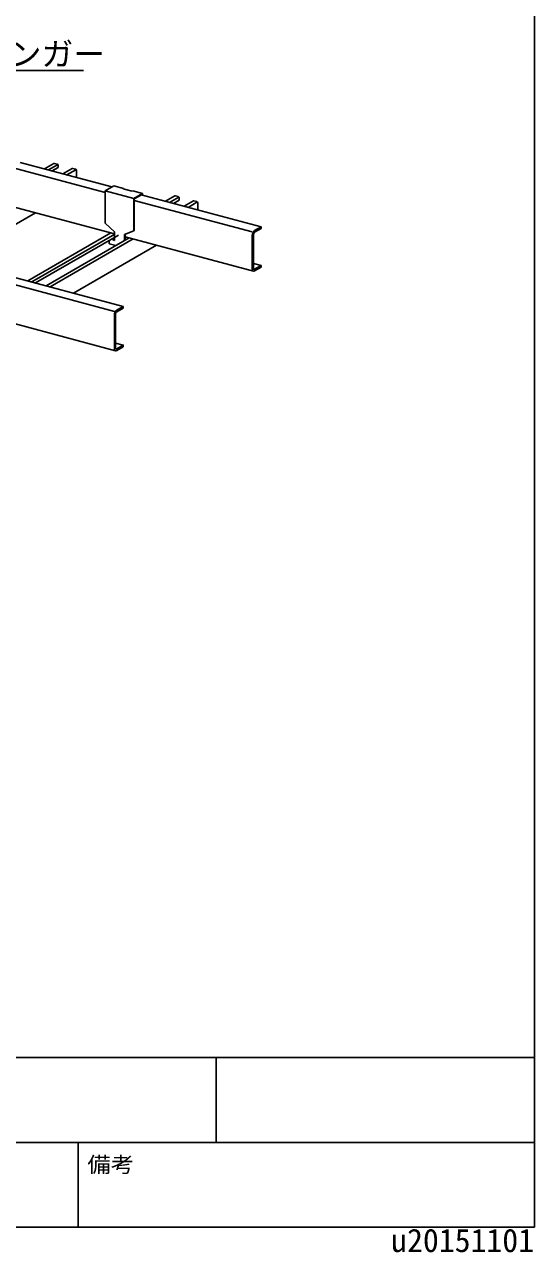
# Model space of a CAD drawing. Units: millimetres, scale not verified. Extents: x -1375 to 1375, y -973 to 950.
# Drawn here: x 894 to 1375, y -973 to 184 of the extents above; entities that cross this region are included whole.
import ezdxf
from ezdxf.enums import TextEntityAlignment as Align

# ---------------------------------------------------------------- set-up
doc = ezdxf.new("R2010")
doc.units = ezdxf.units.MM
doc.header["$LTSCALE"] = 10
for name, color, linetype in [('1-1_中線', 7, 'Continuous'), ('1-4_細線', 4, 'Continuous'), ('1-6_文字', 4, 'Continuous'), ('1-A_中線', 3, 'Continuous'), ('F-3_太線２', 7, 'Continuous'), ('F-5_固定文字', 7, 'Continuous')]:
    doc.layers.add(name, color=color, linetype=linetype)
doc.styles.add('ＭＳ ゴシック', font='')
doc.styles.get('ＭＳ ゴシック').set_extended_font_data('MS Gothic')

msp = doc.modelspace()

# ---------------------------------------------------------------- linework, layer by layer
at = {"layer": '1-1_中線'}
for p, q in [((976.43, 31.15), (889.91, 54.33)), ((912.88, 48.17), (921.7, 53.26)), ((920.2, 46.22), (925.69, 49.39)), ((921.78, 47.13), (921.78, 45.79)), ((922.21, 53.32), (924.82, 52.62)), ((925.69, 51.39), (925.69, 49.39)), ((930.27, 43.52), (939.08, 48.6)), ((942.21, 47.96), (939.6, 48.66)), ((943.07, 40.08), (943.07, 46.73)), ((1117, -6.52), (1004.09, 23.73)), ((978.88, -13.17), (845.15, 22.66)), ((1027.07, 17.58), (1035.88, 22.67)), ((1034.38, 15.62), (1039.87, 18.79)), ((1035.96, 16.53), (1035.96, 15.2)), ((1036.39, 22.72), (1039, 22.02)), ((1039.87, 20.79), (1039.87, 18.79)), ((1044.45, 12.92), (1053.26, 18.01)), ((1056.39, 17.37), (1053.78, 18.06)), ((1057.26, 9.49), (1057.26, 16.13)), ((904.27, 6.82), (826.02, -38.36)), ((1110.91, -10.04), (1117, -6.52)), ((897.16, -57.42), (975.41, -12.24)), ((904.47, -59.38), (982.72, -14.2)), ((914.55, -62.08), (992.8, -16.9)), ((1109.79, -48.25), (988.86, -15.85)), ((1108.69, -46.12), (1108.69, -14.52)), ((1109.8, -13.88), (1109.8, -45.48)), ((1018.45, -23.78), (940.2, -68.95)), ((1117, -42.92), (1109.8, -40.99)), ((1110.91, -48.04), (1117, -44.52)), ((987.1, -81.52), (874.19, -51.27)), ((979.88, -123.25), (744.78, -60.25)), ((978.79, -121.12), (978.79, -89.52)), ((979.89, -88.88), (979.89, -120.48)), ((981, -85.04), (987.1, -81.52)), ((987.1, -117.92), (979.89, -115.99)), ((981, -123.04), (987.1, -119.52))]:
    msp.add_line(p, q, dxfattribs=at)
at = {"layer": '1-1_中線', "color": 4}
for p, q in [((916.65, 47.17), (925.17, 52.09)), ((934.03, 42.51), (942.44, 47.36)), ((1030.83, 16.57), (1039.35, 21.49)), ((1048.21, 11.91), (1056.62, 16.77))]:
    msp.add_line(p, q, dxfattribs=at)
at = {"layer": '1-1_中線'}
for points in [[(1117, -6.52), (1117, -8.12), (1110.91, -11.64)], [(1117, -44.52), (1117, -42.92), (1110.91, -46.44)], [(987.1, -81.52), (987.1, -83.12), (981, -86.64)], [(987.1, -119.52), (987.1, -117.92), (981, -121.44)]]:
    msp.add_lwpolyline(points, dxfattribs=at)
for centre, major_axis, ratio, start_param, end_param in [((922.21, 52.32), (-0.485, 0.96), 0.751651, 5.6914085, 6.3251409), ((924.82, 51.62), (-0.485, 0.96), 0.751651, 4.1206122, 5.6914085), ((939.6, 47.66), (-0.485, 0.96), 0.751651, 5.6914085, 6.3251409), ((942.21, 46.96), (-0.485, 0.96), 0.751651, 4.1206122, 5.6914085), ((1036.39, 21.72), (-0.485, 0.96), 0.751651, 5.6914085, 6.3251409), ((1039, 21.02), (-0.485, 0.96), 0.751651, 4.1206122, 5.6914085), ((1053.78, 17.06), (-0.485, 0.96), 0.751651, 5.6914085, 6.3251409), ((1056.39, 16.37), (-0.485, 0.96), 0.751651, 4.1206122, 5.6914085), ((1110.91, -13.24), (-1.2, -3.38), 0.550454, 3.7155639, 5.2863602), ((1110.91, -13.24), (-0.6, -1.69), 0.550454, 3.7155639, 5.2863602), ((1110.91, -44.84), (-1.2, -3.38), 0.550454, 5.2863602, 6.8571565), ((1110.91, -44.84), (-0.6, -1.69), 0.550454, 5.2863602, 6.8571565), ((1114.79, -42.6), (-0.6, -1.69), 0.550454, 0.5739712, 0.6161045), ((981, -88.24), (-1.2, -3.38), 0.550454, 3.7155639, 5.2863602), ((981, -88.24), (-0.6, -1.69), 0.550454, 3.7155639, 5.2863602), ((981, -119.84), (-1.2, -3.38), 0.550454, 5.2863602, 6.8571565), ((981, -119.84), (-0.6, -1.69), 0.550454, 5.2863602, 6.8571565), ((984.88, -117.6), (-0.6, -1.69), 0.550454, 0.5739712, 0.6161045)]:
    msp.add_ellipse(centre, major_axis=major_axis, ratio=ratio, start_param=start_param, end_param=end_param, dxfattribs=at)
at = {"layer": '1-4_細線'}
for p, q in [((883.37, 49.05), (970.19, 25.79)), ((997.55, 18.46), (1108.69, -11.32)), ((900.92, -58.43), (979.17, -13.25)), ((918.31, -63.09), (996.56, -17.91)), ((867.65, -56.54), (978.79, -86.32))]:
    msp.add_line(p, q, dxfattribs=at)
at = {"layer": '1-6_文字'}
msp.add_line((949.78, 140.94), (870.04, 140.94), dxfattribs=at)
at = {"layer": '1-A_中線'}
for p, q in [((970.19, 27.54), (978.25, 32.2)), ((987.38, 29.75), (978.25, 32.2)), ((986.96, 29.51), (987.38, 29.75)), ((986.96, 29.51), (995.66, 27.18)), ((987.38, 29.75), (987.38, 29.4)), ((995.66, 27.18), (996.07, 27.42)), ((1005.2, 24.97), (996.07, 27.42)), ((997.55, 19.96), (1004.79, 24.13)), ((1004.79, 24.13), (1004.79, 23.55)), ((1005.2, 24.97), (1005.2, 23.44)), ((997.55, 19.96), (997.55, -9.94)), ((978.88, -19.29), (978.88, -11.29)), ((988.44, -13.85), (997.14, -10.18)), ((973.75, -22.41), (973.75, -19.38)), ((980.24, -24.15), (973.75, -22.41)), ((976.92, -17.55), (977.92, -19.03)), ((977.34, -17.31), (978.33, -18.79)), ((988.44, -19.41), (988.44, -13.85)), ((988.86, -13.68), (988.86, -19.17))]:
    msp.add_line(p, q, dxfattribs=at)
for points in [[(970.19, 27.54), (970.19, -2.96), (978.88, -11.29)], [(970.19, 27.54), (997.14, 20.32), (1005.2, 24.97)], [(997.14, 20.32), (997.14, -10.18), (997.55, -9.94)], [(978.88, -19.29), (977.92, -19.03), (978.33, -18.79), (978.88, -18.94)]]:
    msp.add_lwpolyline(points, dxfattribs=at)
at = {"layer": 'F-3_太線２', "color": 3}
for p, q in [((1374.67, 950.5), (1374.67, -949.5)), ((-1375.33, -789.5), (1374.67, -789.5)), ((-1375.33, -949.5), (1374.67, -949.5))]:
    msp.add_line(p, q, dxfattribs=at)
at = {"layer": 'F-3_太線２'}
for p, q in [((1074.67, -789.5), (1074.67, -869.5)), ((64.67, -869.5), (1374.67, -869.5)), ((944.67, -949.5), (944.67, -869.5))]:
    msp.add_line(p, q, dxfattribs=at)

# ---------------------------------------------------------------- texts
at = {"layer": '1-6_文字', "style": 'ＭＳ ゴシック'}
msp.add_text('ハンガー', height=21.99, dxfattribs=at).set_placement((850.01, 138.86), align=Align.BOTTOM_LEFT)
at = {"layer": '1-6_文字', "color": 7, "style": 'ＭＳ ゴシック'}
msp.add_text('u20151101', height=21.99, dxfattribs=at).set_placement((1239.67, -979.5), align=Align.BOTTOM_LEFT)
at = {"layer": 'F-5_固定文字', "color": 4, "style": 'ＭＳ ゴシック', "width": 1.1}
msp.add_text('備考', height=14.66, dxfattribs=at).set_placement((953.3, -902.17), align=Align.BOTTOM_LEFT)

doc.saveas('drawing.dxf')
